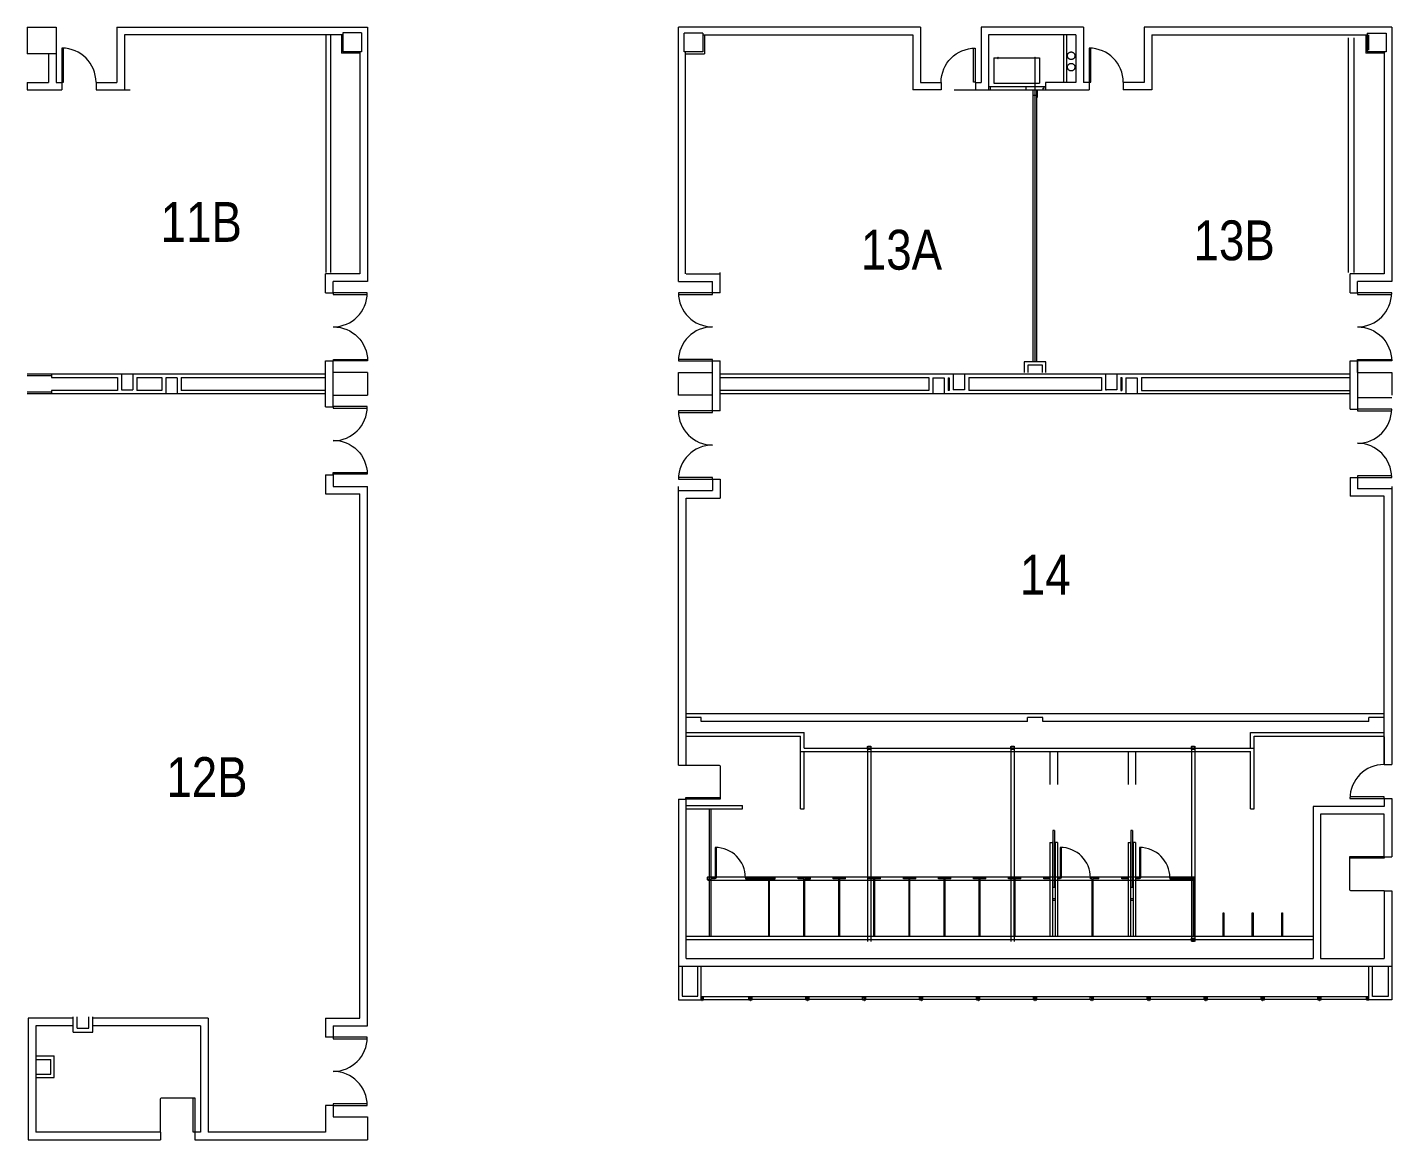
# Model space of a CAD drawing. Header units: inches. Extents: x -3410 to 5259, y -1080 to 3208.
# Drawn here: x 2180 to 3618, y 1344 to 2517 of the extents above; entities that cross this region are included whole.
import ezdxf

# ---------------------------------------------------------------- set-up
doc = ezdxf.new("R2010")
doc.units = ezdxf.units.IN
doc.header["$LTSCALE"] = 48
doc.header["$MEASUREMENT"] = 0
for name, color, linetype, lineweight in [('Venue-Airwalls', 7, 'Continuous', 5), ('Venue-Text-Room ID', 5, 'Continuous', 5), ('Venue-Walls and Doors', 7, 'Continuous', 5)]:
    doc.layers.add(name, color=color, linetype=linetype, lineweight=lineweight)
doc.styles.add('Arial Narrow', font='ARIALN.TTF')

# ---------------------------------------------------------------- blocks, each defined once
blk = doc.blocks.new('Group-23-1-1')
at = {"layer": 'Venue-Walls and Doors', "color": 7, "linetype": 'Continuous', "flags": 128}
blk.add_lwpolyline([(931.239, 156.752), (931.238, 191.752, -0.41421356), (932.238, 192.752), (967.238, 192.752), (967.239, 156.752), (965.489, 156.752), (965.489, 192.752)], format="xyb", dxfattribs=at)
blk = doc.blocks.new('Group-38-1-1')
at = {"layer": 'Venue-Walls and Doors', "color": 7, "linetype": 'Continuous', "flags": 128}
blk.add_lwpolyline([(1547.855, 424.997, 0.41421356), (1515.855, 456.997), (1515.855, 424.997), (1517.41, 424.997), (1517.41, 456.997)], format="xyb", dxfattribs=at)
blk = doc.blocks.new('Group-47-1')
at = {"layer": 'Venue-Walls and Doors', "color": 7, "linetype": 'Continuous', "flags": 128}
blk.add_lwpolyline([(1485.237, 543.748), (1520.2371, 543.749, -0.414184273), (1521.2371, 542.7491), (1521.239, 507.749), (1485.239, 507.748), (1485.238, 509.498), (1521.238, 509.499)], format="xyb", dxfattribs=at)
blk = doc.blocks.new('Group-48-1')
at = {"layer": 'Venue-Walls and Doors', "color": 7, "linetype": 'Continuous', "flags": 128}
blk.add_lwpolyline([(2221.239, 544.399, 0.41421356), (2185.239, 508.399), (2221.239, 508.399), (2221.239, 510.148), (2185.239, 510.148)], format="xyb", dxfattribs=at)
blk = doc.blocks.new('Group-49-1')
at = {"layer": 'Venue-Walls and Doors', "color": 7, "linetype": 'Continuous', "flags": 128}
blk.add_lwpolyline([(2221.239, 411.247), (2186.239, 411.247, -0.41421356), (2185.239, 412.247), (2185.239, 447.247), (2221.239, 447.247), (2221.239, 445.497), (2185.239, 445.497)], format="xyb", dxfattribs=at)
blk = doc.blocks.new('Group-80-1')
at = {"layer": 'Venue-Walls and Doors', "color": 7, "linetype": 'Continuous', "flags": 128}
blk.add_lwpolyline([(1113.239, 1005.864, 0.41421356), (1149.239, 1041.864), (1113.239, 1041.864), (1113.239, 1040.115), (1149.239, 1040.115)], format="xyb", dxfattribs=at)
blk = doc.blocks.new('Group-151-1')
at = {"layer": 'Venue-Walls and Doors', "color": 7, "linetype": 'Continuous', "flags": 128}
blk.add_lwpolyline([(1946.238, 1263.749, 0.41421356), (1910.238, 1299.749), (1910.238, 1263.749), (1911.988, 1263.749), (1911.988, 1299.749)], format="xyb", dxfattribs=at)
blk = doc.blocks.new('Group-153-1')
at = {"layer": 'Venue-Walls and Doors', "color": 7, "linetype": 'Continuous', "flags": 128}
blk.add_lwpolyline([(1477.237, 1040.115), (1513.237, 1040.115), (1513.237, 1041.864), (1477.237, 1041.864), (1477.237, 1041.863, 0.41420543), (1513.237, 1005.864), (1513.238, 1005.864, 0.41421356), (1477.238, 969.864), (1513.238, 969.864), (1513.238, 971.614), (1477.238, 971.614)], format="xyb", dxfattribs=at)
blk = doc.blocks.new('Group-180-1')
at = {"layer": 'Venue-Walls and Doors', "color": 7, "linetype": 'Continuous', "flags": 128}
blk.add_lwpolyline([(863.238, 1263.748), (863.238, 1263.749, 0.41420543), (827.239, 1299.749), (827.238, 1299.749), (827.238, 1263.749), (828.988, 1263.749), (828.988, 1299.749)], format="xyb", dxfattribs=at)
blk = doc.blocks.new('Group-193-1')
at = {"layer": 'Venue-Walls and Doors', "color": 7, "linetype": 'Continuous', "flags": 128}
blk.add_lwpolyline([(1149.239, 186.501), (1113.239, 186.501), (1113.239, 184.752), (1149.239, 184.752, 0.41421356), (1113.239, 220.752, 0.41421356), (1149.239, 256.752), (1113.239, 256.752), (1113.239, 255.002), (1149.239, 255.002)], format="xyb", dxfattribs=at)
blk = doc.blocks.new('Group-196-1')
at = {"layer": 'Venue-Walls and Doors', "color": 7, "linetype": 'Continuous', "flags": 128}
blk.add_lwpolyline([(1477.237, 915.498), (1513.237, 915.498), (1513.237, 917.248), (1477.237, 917.248), (1477.237, 917.247, 0.41420543), (1513.237, 881.248), (1513.238, 881.248, 0.41421356), (1477.238, 845.248), (1513.238, 845.248), (1513.238, 846.998), (1477.238, 846.997)], format="xyb", dxfattribs=at)
blk = doc.blocks.new('Group-197-1')
at = {"layer": 'Venue-Walls and Doors', "color": 7, "linetype": 'Continuous', "flags": 128}
blk.add_lwpolyline([(1113.239, 885.748, 0.41421356), (1149.239, 921.748), (1113.239, 921.748), (1113.239, 919.998), (1149.239, 919.998)], format="xyb", dxfattribs=at)
blk = doc.blocks.new('Group-198-1')
at = {"layer": 'Venue-Walls and Doors', "color": 7, "linetype": 'Continuous', "flags": 128}
blk.add_lwpolyline([(1995.355, 424.997, 0.41421356), (1963.355, 456.997), (1963.355, 424.997), (1964.91, 424.997), (1964.91, 456.997)], format="xyb", dxfattribs=at)
blk = doc.blocks.new('Group-199-1')
at = {"layer": 'Venue-Walls and Doors', "color": 7, "linetype": 'Continuous', "flags": 128}
blk.add_lwpolyline([(1911.613, 425.007, 0.41421356), (1879.613, 457.007), (1879.613, 425.007), (1881.169, 425.007), (1881.169, 457.007)], format="xyb", dxfattribs=at)
blk = doc.blocks.new('Group-216-1')
at = {"layer": 'Venue-Walls and Doors', "color": 7, "linetype": 'Continuous', "flags": 128}
blk.add_lwpolyline([(2229.239, 848.879), (2193.239, 848.879), (2193.239, 847.13), (2229.239, 847.13, 0.41421356), (2193.239, 883.13, 0.41421356), (2229.239, 919.13), (2193.239, 919.13), (2193.239, 917.38), (2229.239, 917.38)], format="xyb", dxfattribs=at)
blk = doc.blocks.new('Group-242-1')
at = {"layer": 'Venue-Walls and Doors', "color": 7, "linetype": 'Continuous', "flags": 128}
blk.add_lwpolyline([(1113.614, 1005.864, -0.41421356), (1149.614, 969.864), (1113.614, 969.864), (1113.614, 971.613), (1149.614, 971.613)], format="xyb", dxfattribs=at)
blk = doc.blocks.new('Group-245-1')
at = {"layer": 'Venue-Walls and Doors', "color": 7, "linetype": 'Continuous', "flags": 128}
blk.add_lwpolyline([(1113.114, 886.373, -0.41421356), (1149.114, 850.373), (1113.114, 850.373), (1113.114, 852.123), (1149.114, 852.123)], format="xyb", dxfattribs=at)
blk = doc.blocks.new('Group-248-1')
at = {"layer": 'Venue-Walls and Doors', "color": 7, "linetype": 'Continuous', "flags": 128}
blk.add_lwpolyline([(1754.238, 1263.749, -0.41421356), (1790.238, 1299.749), (1790.238, 1263.749), (1788.489, 1263.749), (1788.489, 1299.749)], format="xyb", dxfattribs=at)
blk = doc.blocks.new('Group-249-1')
at = {"layer": 'Venue-Walls and Doors', "color": 7, "linetype": 'Continuous', "flags": 128}
blk.add_lwpolyline([(2193.239, 1005.864, -0.41421356), (2229.239, 969.864), (2193.239, 969.864), (2193.239, 971.613), (2229.239, 971.613)], format="xyb", dxfattribs=at)
blk = doc.blocks.new('Group-250-1')
at = {"layer": 'Venue-Walls and Doors', "color": 7, "linetype": 'Continuous', "flags": 128}
blk.add_lwpolyline([(2193.239, 1005.864, 0.41421356), (2229.239, 1041.864), (2193.239, 1041.864), (2193.239, 1040.115), (2229.239, 1040.115)], format="xyb", dxfattribs=at)

msp = doc.modelspace()

# ---------------------------------------------------------------- linework, layer by layer
at = {"layer": 'Venue-Airwalls', "linetype": 'Continuous'}
for p, q in [((3242.2, 2164.1), (3242.2, 2484.4)), ((3239.7, 2450.7), (3239.7, 2442.7)), ((3240.2, 2164.1), (3240.2, 2450.7)), ((3244.2, 2164.1), (3244.2, 2450.7)), ((3244.7, 2442.7), (3244.7, 2450.7)), ((3244.2, 2444.9), (3240.2, 2444.9))]:
    msp.add_line(p, q, dxfattribs=at)
at = {"layer": 'Venue-Walls and Doors', "linetype": 'Continuous'}
for p, q in [((2179.7, 2516.7), (2179.7, 2488.7)), ((2179.7, 2516.7), (2210.2, 2516.7)), ((2210.2, 2516.7), (2210.2, 2458.7)), ((2274.2, 2516.7), (2274.2, 2458.7)), ((2274.2, 2516.7), (2538.2, 2516.7)), ((2512.4, 2508.8), (2282.2, 2508.7)), ((2282.2, 2508.7), (2282.2, 2450.7)), ((2494.7, 2258.2), (2494.7, 2508.8)), ((2499.7, 2258.2), (2499.7, 2508.8)), ((2510.8, 2508.8), (2510.8, 2489.4)), ((2532.2, 2510.8), (2512.4, 2510.8)), ((2512.4, 2510.8), (2512.4, 2491)), ((2532.2, 2510.8), (2532.2, 2491)), ((2538.2, 2516.7), (2538.2, 2248.7)), ((3121.2, 2516.7), (2866.2, 2516.7)), ((2866.2, 2248.7), (2866.2, 2516.7)), ((2891.9, 2510.7), (2872.2, 2510.7)), ((2872.2, 2491), (2872.2, 2510.7)), ((2891.9, 2510.7), (2891.9, 2491)), ((2891.9, 2508.7), (3113.2, 2508.7)), ((2893.5, 2508.7), (2893.5, 2488.9)), ((3113.2, 2508.7), (3113.2, 2450.7)), ((3121.2, 2516.7), (3121.2, 2458.7)), ((3185.2, 2516.7), (3185.2, 2458.7)), ((3293.2, 2516.7), (3185.2, 2516.7)), ((3285.2, 2508.7), (3193.2, 2508.7)), ((3193.2, 2508.7), (3193.2, 2450.7)), ((3272.2, 2508.7), (3272.2, 2458.7)), ((3275.2, 2508.7), (3275.2, 2458.7)), ((3285.2, 2508.7), (3285.2, 2458.7)), ((3293.2, 2516.7), (3293.2, 2458.7)), ((3357.2, 2516.7), (3357.2, 2458.7)), ((3618.2, 2516.7), (3357.2, 2516.7)), ((3365.2, 2508.7), (3365.2, 2450.7)), ((3365.2, 2508.7), (3592.4, 2508.7)), ((3572.7, 2258.2), (3572.7, 2505.7)), ((3578.7, 2258.2), (3578.7, 2505.7)), ((3590.8, 2508.7), (3590.8, 2489.4)), ((3592.4, 2510.7), (3592.4, 2491)), ((3592.4, 2510.7), (3612.2, 2510.7)), ((3594.2, 2492.7), (3594.2, 2508.7)), ((3612.2, 2510.7), (3612.2, 2491)), ((3618.2, 2516.7), (3618.2, 2248.7)), ((2210.2, 2488.7), (2179.7, 2488.7)), ((2202.2, 2488.7), (2202.2, 2458.7)), ((2530.2, 2489.4), (2510.8, 2489.4)), ((2532.2, 2491), (2512.4, 2491)), ((2530.2, 2491), (2530.2, 2256.7)), ((2891.9, 2491), (2872.2, 2491)), ((2873.7, 2256.7), (2873.7, 2491)), ((2874.2, 2488.9), (2893.5, 2488.9)), ((3610.2, 2489.4), (3590.8, 2489.4)), ((3612.2, 2491), (3592.4, 2491)), ((3610.2, 2491), (3610.2, 2256.7)), ((3198.7, 2484.4), (3246.7, 2484.4)), ((3198.7, 2484.4), (3198.7, 2457.9)), ((3246.7, 2484.4), (3246.7, 2457.9)), ((2179.7, 2458.7), (2202.2, 2458.7)), ((2179.7, 2458.7), (2179.7, 2450.7)), ((2179.7, 2450.7), (2216.2, 2450.7)), ((2210.2, 2458.7), (2216.2, 2458.7)), ((2216.2, 2458.7), (2216.2, 2450.7)), ((2252.2, 2458.7), (2252.2, 2450.7)), ((2252.2, 2458.7), (2274.2, 2458.7)), ((2252.2, 2450.7), (2288.2, 2450.7)), ((3143.2, 2450.7), (3113.2, 2450.7)), ((3121.2, 2458.7), (3143.2, 2458.7)), ((3143.2, 2458.7), (3143.2, 2450.7)), ((3156.7, 2450.7), (3299.2, 2450.7)), ((3179.2, 2458.7), (3185.2, 2458.7)), ((3179.2, 2458.7), (3179.2, 2450.7)), ((3193.2, 2454.2), (3253.2, 2454.2)), ((3194.7, 2454.2), (3194.7, 2450.7)), ((3198.7, 2457.9), (3246.7, 2457.9)), ((3232.7, 2450.7), (3232.7, 2454.2)), ((3250.4, 2452.5), (3250.4, 2450.7)), ((3250.4, 2452.5), (3251.7, 2452.5)), ((3251.7, 2452.5), (3251.7, 2454.2)), ((3285.2, 2458.7), (3253.2, 2458.7)), ((3253.2, 2458.7), (3253.2, 2450.7)), ((3299.2, 2458.7), (3293.2, 2458.7)), ((3299.2, 2458.7), (3299.2, 2450.7)), ((3357.2, 2458.7), (3335.2, 2458.7)), ((3335.2, 2458.7), (3335.2, 2450.7)), ((3365.2, 2450.7), (3335.2, 2450.7)), ((2530.2, 2256.7), (2494.2, 2256.7)), ((2494.2, 2236.9), (2494.2, 2256.7)), ((2538.2, 2248.7), (2502.2, 2248.7)), ((2502.2, 2236.9), (2502.2, 2248.7)), ((2866.2, 2248.7), (2902.2, 2248.7)), ((2874.2, 2256.7), (2910.2, 2256.7)), ((2902.2, 2236.9), (2902.2, 2248.7)), ((2910.2, 2236.9), (2910.2, 2258.2)), ((3610.2, 2256.7), (3574.2, 2256.7)), ((3574.2, 2236.9), (3574.2, 2256.7)), ((3618.2, 2248.7), (3582.2, 2248.7)), ((3582.2, 2236.9), (3582.2, 2248.7)), ((2494.2, 2236.9), (2502.2, 2236.9)), ((2910.2, 2236.9), (2902.2, 2236.9)), ((3574.2, 2236.9), (3582.2, 2236.9)), ((2494.2, 2116.7), (2494.2, 2164.9)), ((2494.2, 2164.9), (2502.2, 2164.9)), ((2502.2, 2116.7), (2502.2, 2164.9)), ((2902.2, 2164.9), (2910.2, 2164.9)), ((2902.2, 2112.2), (2902.2, 2164.9)), ((2910.2, 2112.2), (2910.2, 2164.9)), ((3253.5, 2164.1), (3230.8, 2164.1)), ((3230.8, 2164.1), (3230.8, 2152.7)), ((3234.4, 2160.5), (3234.4, 2152.7)), ((3249.9, 2160.5), (3234.4, 2160.5)), ((3249.9, 2152.7), (3249.9, 2160.5)), ((3253.5, 2152.7), (3253.5, 2164.1)), ((3574.2, 2164.9), (3582.2, 2164.9)), ((3574.2, 2114.1), (3574.2, 2164.9)), ((3582.2, 2152.7), (3582.2, 2164.9)), ((3582.2, 2164.9), (3582.2, 2114.1)), ((2179.7, 2151.2), (2494.2, 2151.2)), ((2179.7, 2149.6), (2205.2, 2149.6)), ((2205.2, 2151.2), (2205.2, 2147.6)), ((2205.2, 2147.6), (2274.8, 2147.6)), ((2274.8, 2147.6), (2274.8, 2133.9)), ((2279, 2151.2), (2279, 2134.5)), ((2291, 2151.2), (2291, 2134.5)), ((2295.3, 2147.6), (2295.3, 2133.9)), ((2295.3, 2147.6), (2321.4, 2147.6)), ((2321.4, 2147.6), (2321.4, 2133.9)), ((2325.7, 2147), (2325.7, 2130.2)), ((2337.7, 2147), (2325.7, 2147)), ((2337.7, 2147), (2337.7, 2130.2)), ((2341.9, 2147.6), (2494.2, 2147.6)), ((2341.9, 2147.6), (2341.9, 2133.9)), ((2538.2, 2152.7), (2502.2, 2152.7)), ((2538.2, 2152.7), (2538.2, 2128.7)), ((2866.2, 2152.7), (2902.2, 2152.7)), ((2866.2, 2128.7), (2866.2, 2152.7)), ((2910.2, 2151.2), (3574.2, 2151.2)), ((2910.2, 2147.6), (3130.2, 2147.6)), ((3130.2, 2147.6), (3130.2, 2133.9)), ((3134.4, 2147), (3134.4, 2130.2)), ((3134.4, 2147), (3146.4, 2147)), ((3146.4, 2147), (3146.4, 2130.2)), ((3150.7, 2147), (3151.7, 2147)), ((3150.7, 2147), (3150.7, 2133.9)), ((3151.7, 2147), (3151.7, 2133.9)), ((3155.9, 2151.2), (3155.9, 2134.5)), ((3167.9, 2151.2), (3167.9, 2134.5)), ((3172.2, 2147.6), (3172.2, 2133.9)), ((3172.2, 2147.6), (3312.2, 2147.6)), ((3312.2, 2147.6), (3312.2, 2133.9)), ((3316.4, 2151.2), (3316.4, 2134.5)), ((3328.4, 2151.2), (3328.4, 2134.5)), ((3332.7, 2147.6), (3332.7, 2133.9)), ((3332.7, 2147.6), (3333.7, 2147.6)), ((3333.7, 2147.6), (3333.7, 2133.9)), ((3337.9, 2147), (3337.9, 2130.2)), ((3337.9, 2147), (3349.9, 2147)), ((3349.9, 2147), (3349.9, 2130.2)), ((3354.2, 2147.6), (3354.2, 2133.9)), ((3354.2, 2147.6), (3574.2, 2147.6)), ((3582.2, 2152.7), (3618.2, 2152.7)), ((3618.2, 2152.7), (3618.2, 2128.7)), ((2205.2, 2131.9), (2179.7, 2131.9)), ((2494.2, 2130.2), (2179.7, 2130.2)), ((2205.2, 2133.9), (2205.2, 2130.2)), ((2274.8, 2133.9), (2205.2, 2133.9)), ((2279, 2134.5), (2291, 2134.5)), ((2321.4, 2133.9), (2295.3, 2133.9)), ((2494.2, 2133.9), (2341.9, 2133.9)), ((3130.2, 2133.9), (2910.2, 2133.9)), ((3574.2, 2130.2), (2910.2, 2130.2)), ((3151.7, 2133.9), (3150.7, 2133.9)), ((3167.9, 2134.5), (3155.9, 2134.5)), ((3312.2, 2133.9), (3172.2, 2133.9)), ((3316.4, 2134.5), (3317.5, 2134.5)), ((3328.4, 2134.5), (3316.4, 2134.5)), ((3332.7, 2133.9), (3333.7, 2133.9)), ((3354.2, 2133.9), (3574.2, 2133.9)), ((2494.2, 2116.7), (2502.2, 2116.7)), ((2502.2, 2128.7), (2538.2, 2128.7)), ((2902.2, 2128.7), (2866.2, 2128.7)), ((3618.2, 2126.2), (3582.2, 2126.2)), ((2910.2, 2112.2), (2902.2, 2112.2)), ((3574.2, 2114.1), (3582.2, 2114.1)), ((2494.2, 2044.7), (2494.2, 2024.7)), ((2494.2, 2044.7), (2502.2, 2044.7)), ((2502.2, 2044.7), (2502.2, 2032.7)), ((2502.2, 2032.7), (2538.2, 2032.7)), ((2538.2, 1463.8), (2538.2, 2032.7)), ((2866.2, 1738.7), (2866.2, 2032.7)), ((2902.2, 2040.2), (2902.2, 2028.2)), ((2902.2, 2040.2), (2910.2, 2040.2)), ((2910.2, 2040.2), (2910.2, 2020.2)), ((3574.2, 2042.1), (3582.2, 2042.1)), ((3574.2, 2042.1), (3574.2, 2022.2)), ((3582.2, 2042.1), (3582.2, 2030.2)), ((3618.2, 2030.2), (3582.2, 2030.2)), ((3618.2, 2032.7), (3618.2, 1739.4)), ((2494.2, 2024.7), (2530.2, 2024.7)), ((2530.2, 1471.8), (2530.2, 2024.7)), ((2866.2, 2028.2), (2902.2, 2028.2)), ((2874.2, 1738.7), (2874.2, 2020.2)), ((2874.2, 2020.2), (2910.2, 2020.2)), ((3610.2, 2022.2), (3574.2, 2022.2)), ((3610.2, 1739.4), (3610.2, 2022.2)), ((3610.2, 1792.8), (2874.2, 1792.8)), ((2890.2, 1788.8), (2874.2, 1788.8)), ((2890.2, 1784.8), (2890.2, 1788.8)), ((3234.2, 1784.8), (2890.2, 1784.8)), ((3234.2, 1784.8), (3234.2, 1788.8)), ((3250.2, 1788.8), (3234.2, 1788.8)), ((3250.2, 1784.8), (3250.2, 1788.8)), ((3594.2, 1784.8), (3250.2, 1784.8)), ((3610.2, 1788.8), (3594.2, 1788.8)), ((3594.2, 1784.8), (3594.2, 1788.8)), ((2874.2, 1773), (2998.7, 1773)), ((2874.2, 1769.4), (2995, 1769.4)), ((2995, 1692.5), (2995, 1769.4)), ((2998.7, 1756.7), (2998.7, 1773)), ((3469.4, 1773), (3610.2, 1773)), ((3469.4, 1756.7), (3469.4, 1773)), ((3473, 1692.5), (3473, 1769.4)), ((3473, 1769.4), (3610.2, 1769.4)), ((2998.7, 1756.7), (3473, 1756.7)), ((3065.6, 1758.7), (3065.6, 1552.7)), ((3069.1, 1758.7), (3069.1, 1552.7)), ((3216.7, 1758.7), (3216.7, 1552.7)), ((3220.2, 1758.7), (3220.2, 1552.7)), ((3407, 1758.7), (3407, 1552.7)), ((3410.5, 1758.7), (3410.5, 1552.7)), ((3610.2, 1768.7), (3610.2, 1739.4)), ((2995, 1753.1), (3469.4, 1753.1)), ((2998.7, 1692.5), (2998.7, 1753.1)), ((3257.9, 1753.1), (3257.9, 1718.4)), ((3265.9, 1753.1), (3265.9, 1718.4)), ((3340.2, 1753.1), (3340.2, 1718.4)), ((3348.2, 1753.1), (3348.2, 1718.4)), ((3469.4, 1692.5), (3469.4, 1753.1)), ((2866.2, 1738.7), (2874.2, 1738.7)), ((3610.2, 1739.4), (3618.2, 1739.4)), ((2866.2, 1702.7), (2874.2, 1702.7)), ((2866.2, 1702.7), (2866.2, 1491.4)), ((2874.2, 1534.7), (2874.2, 1702.7)), ((3610.2, 1703.4), (3618.2, 1703.4)), ((3610.2, 1703.4), (3610.2, 1695.2)), ((3618.2, 1703.4), (3618.2, 1642.2)), ((2874.2, 1696.1), (2933.8, 1696.1)), ((2874.2, 1692.5), (2933.8, 1692.5)), ((2899, 1558.4), (2899, 1691.9)), ((2900.7, 1558.4), (2900.7, 1691.9)), ((2933.8, 1692.5), (2933.8, 1696.1)), ((2995, 1692.5), (2998.7, 1692.5)), ((3469.4, 1692.5), (3473, 1692.5)), ((3535.2, 1695.2), (3535.2, 1534.7)), ((3610.2, 1695.2), (3535.2, 1695.2)), ((3543.2, 1687.2), (3543.2, 1534.7)), ((3610.2, 1687.2), (3543.2, 1687.2)), ((3610.2, 1642.2), (3610.2, 1687.2)), ((3261, 1669.7), (3261, 1609.7)), ((3262.8, 1669.7), (3261, 1669.7)), ((3262.8, 1669.7), (3262.8, 1609.7)), ((3343.3, 1669.7), (3343.3, 1609.7)), ((3345, 1669.7), (3343.3, 1669.7)), ((3345, 1669.7), (3345, 1609.7)), ((3257.9, 1657.1), (3260.4, 1657.1)), ((3257.9, 1657.1), (3257.9, 1558.4)), ((3260.4, 1657.7), (3260.4, 1558.4)), ((3263.4, 1657.7), (3263.4, 1558.4)), ((3265.9, 1657.1), (3263.4, 1657.1)), ((3265.9, 1657.1), (3265.9, 1558.4)), ((3340.2, 1657.1), (3342.7, 1657.1)), ((3340.2, 1657.1), (3340.2, 1558.4)), ((3342.7, 1657.7), (3342.7, 1558.4)), ((3345.7, 1657.7), (3345.7, 1558.4)), ((3348.2, 1657.1), (3345.7, 1657.1)), ((3348.2, 1657.1), (3348.2, 1558.4)), ((3610.2, 1642.2), (3618.2, 1642.2)), ((2897, 1621), (3410.5, 1621)), ((2897, 1617.5), (3410.5, 1617.5)), ((2904.8, 1620), (2901.3, 1620)), ((2904.8, 1619), (2901.3, 1619)), ((2904.8, 1620), (2904.8, 1619)), ((2936.8, 1620), (2936.8, 1619)), ((2968.3, 1620), (2936.8, 1620)), ((2936.8, 1619), (2968.3, 1619)), ((2961.3, 1559), (2961.3, 1619)), ((2962.3, 1559), (2962.3, 1619)), ((2968.3, 1619), (2968.3, 1620)), ((3005.3, 1620), (2992.3, 1620)), ((2992.3, 1619), (2992.3, 1620)), ((2998.3, 1619), (2992.3, 1619)), ((2998.3, 1559), (2998.3, 1619)), ((2999.3, 1559), (2999.3, 1619)), ((2999.3, 1619), (3005.3, 1619)), ((3005.3, 1619), (3005.3, 1620)), ((3042.3, 1620), (3029.3, 1620)), ((3029.3, 1619), (3029.3, 1620)), ((3042.3, 1619), (3029.3, 1619)), ((3035.3, 1559), (3035.3, 1619)), ((3036.3, 1559), (3036.3, 1619)), ((3042.3, 1619), (3042.3, 1620)), ((3079.3, 1620), (3066.3, 1620)), ((3066.3, 1619), (3066.3, 1620)), ((3079.3, 1619), (3066.3, 1619)), ((3072.3, 1559), (3072.3, 1619)), ((3073.3, 1559), (3073.3, 1619)), ((3079.3, 1619), (3079.3, 1620)), ((3116.3, 1620), (3103.3, 1620)), ((3103.3, 1619), (3103.3, 1620)), ((3116.3, 1619), (3103.3, 1619)), ((3109.3, 1559), (3109.3, 1619)), ((3110.3, 1559), (3110.3, 1619)), ((3116.3, 1619), (3116.3, 1620)), ((3153.3, 1620), (3140.3, 1620)), ((3140.3, 1619), (3140.3, 1620)), ((3153.3, 1619), (3140.3, 1619)), ((3146.3, 1559), (3146.3, 1619)), ((3147.3, 1559), (3147.3, 1619)), ((3153.3, 1619), (3153.3, 1620)), ((3177.3, 1619), (3177.3, 1620)), ((3190.3, 1620), (3177.3, 1620)), ((3190.3, 1619), (3177.3, 1619)), ((3183.3, 1559), (3183.3, 1619)), ((3184.3, 1559), (3184.3, 1619)), ((3190.3, 1619), (3190.3, 1620)), ((3214.3, 1619), (3214.3, 1620)), ((3227.3, 1620), (3214.3, 1620)), ((3227.3, 1619), (3214.3, 1619)), ((3220.3, 1559), (3220.3, 1619)), ((3221.3, 1559), (3221.3, 1619)), ((3227.3, 1619), (3227.3, 1620)), ((3257.3, 1620), (3251.3, 1620)), ((3251.3, 1619), (3251.3, 1620)), ((3257.3, 1619), (3251.3, 1619)), ((3268.5, 1620), (3266.5, 1620)), ((3268.5, 1619), (3266.5, 1619)), ((3268.5, 1619), (3268.5, 1620)), ((3309.5, 1620), (3300.5, 1620)), ((3300.5, 1619), (3300.5, 1620)), ((3302.5, 1619), (3300.5, 1619)), ((3302.5, 1559), (3302.5, 1619)), ((3303.5, 1559), (3303.5, 1619)), ((3309.5, 1619), (3303.5, 1619)), ((3309.5, 1619), (3309.5, 1620)), ((3333.5, 1619), (3333.5, 1620)), ((3333.5, 1620), (3339.5, 1620)), ((3339.5, 1619), (3333.5, 1619)), ((3352.3, 1620), (3348.8, 1620)), ((3352.3, 1619), (3348.8, 1619)), ((3352.3, 1620), (3352.3, 1619)), ((3384.3, 1620), (3384.3, 1619)), ((3384.3, 1620), (3409.8, 1620)), ((3384.3, 1619), (3408.8, 1619)), ((3408.8, 1619), (3408.8, 1559)), ((3409.8, 1620), (3409.8, 1559)), ((3263.4, 1597.7), (3260.4, 1597.7)), ((3262.8, 1609.7), (3261, 1609.7)), ((3345.7, 1597.7), (3342.7, 1597.7)), ((3345, 1609.7), (3343.3, 1609.7)), ((3610.2, 1606.2), (3618.2, 1606.2)), ((3610.2, 1606.2), (3610.2, 1534.7)), ((3618.2, 1606.2), (3618.2, 1491.4)), ((3263.4, 1596.1), (3260.4, 1596.1)), ((3345.7, 1596.1), (3342.7, 1596.1)), ((2874.2, 1558.4), (3535.2, 1558.4)), ((2874.2, 1554.7), (3535.2, 1554.7)), ((2866.2, 1526.7), (3618.2, 1526.7)), ((2870.2, 1526.7), (2870.2, 1495)), ((2874.2, 1534.7), (3535.2, 1534.7)), ((2886.5, 1495), (2886.5, 1526.7)), ((2890.2, 1491.4), (2890.2, 1526.7)), ((3543.2, 1534.7), (3610.2, 1534.7)), ((3594.2, 1491.4), (3594.2, 1526.7)), ((3597.8, 1494.7), (3597.8, 1526.7)), ((3614.5, 1526.7), (3614.5, 1494.7)), ((2866.2, 1491.4), (2890.2, 1491.4)), ((2870.2, 1495), (2886.5, 1495)), ((2891.4, 1491.5), (2941.7, 1491.5)), ((3001.6, 1491.5), (2942.6, 1491.5)), ((3061.6, 1491.5), (3002.6, 1491.5)), ((3121.6, 1491.5), (3062.6, 1491.5)), ((3181.6, 1491.5), (3122.6, 1491.5)), ((3241.6, 1491.5), (3182.6, 1491.5)), ((3301.6, 1491.5), (3242.6, 1491.5)), ((3361.6, 1491.5), (3302.6, 1491.5)), ((3421.6, 1491.5), (3362.6, 1491.5)), ((3481.6, 1491.5), (3422.6, 1491.5)), ((3541.6, 1491.5), (3482.6, 1491.5)), ((3593.1, 1491.5), (3542.6, 1491.5)), ((3618.2, 1491.4), (3594.2, 1491.4)), ((3614.5, 1494.7), (3597.8, 1494.7)), ((2180.7, 1471.8), (2180.7, 1343.8)), ((2228.2, 1471.8), (2180.7, 1471.8)), ((2228.2, 1457), (2228.2, 1473.3)), ((2232.4, 1461.3), (2232.4, 1473.3)), ((2244.4, 1461.3), (2244.4, 1473.3)), ((2248.7, 1457), (2248.7, 1473.3)), ((2370.2, 1471.8), (2248.7, 1471.8)), ((2370.2, 1471.8), (2370.2, 1351.8)), ((2494.2, 1471.8), (2530.2, 1471.8)), ((2494.2, 1471.8), (2494.2, 1451.8)), ((2188.7, 1463.8), (2188.7, 1351.8)), ((2228.2, 1463.8), (2188.7, 1463.8)), ((2228.2, 1457), (2248.7, 1457)), ((2232.4, 1461.3), (2244.4, 1461.3)), ((2362.2, 1463.8), (2248.7, 1463.8)), ((2362.2, 1463.8), (2362.2, 1351.8)), ((2502.2, 1463.8), (2538.2, 1463.8)), ((2502.2, 1463.8), (2502.2, 1451.8)), ((2502.2, 1451.8), (2494.2, 1451.8)), ((2188.7, 1432.1), (2208, 1432.1)), ((2188.7, 1428.5), (2204.4, 1428.5)), ((2204.4, 1413), (2204.4, 1428.5)), ((2208, 1409.4), (2208, 1432.1)), ((2188.7, 1413), (2204.4, 1413)), ((2188.7, 1409.4), (2208, 1409.4)), ((2494.2, 1379.8), (2494.2, 1351.8)), ((2502.2, 1379.8), (2494.2, 1379.8)), ((2502.2, 1379.8), (2502.2, 1367.8)), ((2502.2, 1367.8), (2538.2, 1367.8)), ((2538.2, 1367.8), (2538.2, 1343.8)), ((2180.7, 1343.8), (2320.2, 1343.8)), ((2320.2, 1351.8), (2188.7, 1351.8)), ((2320.2, 1351.8), (2320.2, 1343.8)), ((2356.2, 1351.8), (2356.2, 1343.8)), ((2362.2, 1351.8), (2356.2, 1351.8)), ((2356.2, 1343.8), (2538.2, 1343.8)), ((2494.2, 1351.8), (2370.2, 1351.8))]:
    msp.add_line(p, q, dxfattribs=at)
at = {"layer": 'Venue-Walls and Doors', "linetype": 'Continuous', "flags": 128}
for points in [[(3284.2, 2486.7), (3284.2, 2486.3), (3284.2, 2485.9), (3284.1, 2485.6), (3283.9, 2485.2), (3283.8, 2484.8), (3283.6, 2484.5), (3283.3, 2484.2), (3283.1, 2483.9), (3282.8, 2483.6), (3282.5, 2483.4), (3282.1, 2483.2), (3281.8, 2483), (3281.4, 2482.9), (3281, 2482.8), (3280.6, 2482.7), (3280.2, 2482.7), (3279.9, 2482.7), (3279.5, 2482.8), (3279.1, 2482.9), (3278.7, 2483), (3278.4, 2483.2), (3278, 2483.4), (3277.7, 2483.6), (3277.4, 2483.9), (3277.2, 2484.2), (3276.9, 2484.5), (3276.7, 2484.8), (3276.6, 2485.2), (3276.4, 2485.6), (3276.3, 2485.9), (3276.3, 2486.3), (3276.2, 2486.7), (3276.3, 2487.1), (3276.3, 2487.5), (3276.4, 2487.9), (3276.6, 2488.3), (3276.7, 2488.6), (3276.9, 2488.9), (3277.2, 2489.3), (3277.4, 2489.5), (3277.7, 2489.8), (3278, 2490), (3278.4, 2490.2), (3278.7, 2490.4), (3279.1, 2490.5), (3279.5, 2490.6), (3279.9, 2490.7), (3280.2, 2490.7), (3280.6, 2490.7), (3281, 2490.6), (3281.4, 2490.5), (3281.8, 2490.4), (3282.1, 2490.2), (3282.5, 2490), (3282.8, 2489.8), (3283.1, 2489.5), (3283.3, 2489.3), (3283.6, 2488.9), (3283.8, 2488.6), (3283.9, 2488.3), (3284.1, 2487.9), (3284.2, 2487.5), (3284.2, 2487.1)], [(3284.2, 2474.7), (3284.2, 2474.3), (3284.2, 2473.9), (3284.1, 2473.6), (3283.9, 2473.2), (3283.8, 2472.8), (3283.6, 2472.5), (3283.3, 2472.2), (3283.1, 2471.9), (3282.8, 2471.6), (3282.5, 2471.4), (3282.1, 2471.2), (3281.8, 2471), (3281.4, 2470.9), (3281, 2470.8), (3280.6, 2470.7), (3280.2, 2470.7), (3279.9, 2470.7), (3279.5, 2470.8), (3279.1, 2470.9), (3278.7, 2471), (3278.4, 2471.2), (3278, 2471.4), (3277.7, 2471.6), (3277.4, 2471.9), (3277.2, 2472.2), (3276.9, 2472.5), (3276.7, 2472.8), (3276.6, 2473.2), (3276.4, 2473.6), (3276.3, 2473.9), (3276.3, 2474.3), (3276.2, 2474.7), (3276.3, 2475.1), (3276.3, 2475.5), (3276.4, 2475.9), (3276.6, 2476.3), (3276.7, 2476.6), (3276.9, 2476.9), (3277.2, 2477.3), (3277.4, 2477.5), (3277.7, 2477.8), (3278, 2478), (3278.4, 2478.2), (3278.7, 2478.4), (3279.1, 2478.5), (3279.5, 2478.6), (3279.9, 2478.7), (3280.2, 2478.7), (3280.6, 2478.7), (3281, 2478.6), (3281.4, 2478.5), (3281.8, 2478.4), (3282.1, 2478.2), (3282.5, 2478), (3282.8, 2477.8), (3283.1, 2477.5), (3283.3, 2477.3), (3283.6, 2476.9), (3283.8, 2476.6), (3283.9, 2476.3), (3284.1, 2475.9), (3284.2, 2475.5), (3284.2, 2475.1)]]:
    msp.add_lwpolyline(points, close=True, dxfattribs=at)
for points in [[(3203.7, 2484.4, 0.668179), (3202.8, 2484.8, 0.668179), (3203.2, 2483.9)], [(3242.7, 2484.4, 0.668179), (3241.8, 2484.8, 0.668179), (3242.2, 2483.9)], [(3065.6, 1758.1, -0.414214), (3066.1, 1758.6), (3068.6, 1758.6, -0.414214), (3069.1, 1758.1), (3069.1, 1755.6, -0.414214), (3068.6, 1755.1), (3066.1, 1755.1, -0.414214), (3065.6, 1755.6), (3065.6, 1758.1)], [(3065.9, 1758.1, -0.414214), (3066.1, 1758.3), (3068.6, 1758.3, -0.414214), (3068.9, 1758.1), (3068.9, 1755.6, -0.414214), (3068.6, 1755.3), (3066.1, 1755.3, -0.414214), (3065.9, 1755.6), (3065.9, 1758.1)], [(3216.7, 1758.1, -0.414214), (3217.2, 1758.6), (3219.7, 1758.6, -0.414214), (3220.2, 1758.1), (3220.2, 1755.6, -0.414214), (3219.7, 1755.1), (3217.2, 1755.1, -0.414214), (3216.7, 1755.6), (3216.7, 1758.1)], [(3217, 1758.1, -0.414214), (3217.2, 1758.3), (3219.7, 1758.3, -0.414214), (3220, 1758.1), (3220, 1755.6, -0.414214), (3219.7, 1755.3), (3217.2, 1755.3, -0.414214), (3217, 1755.6), (3217, 1758.1)], [(3407, 1758.1, -0.414214), (3407.5, 1758.6), (3410, 1758.6, -0.414214), (3410.5, 1758.1), (3410.5, 1755.6, -0.414214), (3410, 1755.1), (3407.5, 1755.1, -0.414214), (3407, 1755.6), (3407, 1758.1)], [(3407.3, 1758.1, -0.414214), (3407.5, 1758.3), (3410, 1758.3, -0.414214), (3410.3, 1758.1), (3410.3, 1755.6, -0.414214), (3410, 1755.3), (3407.5, 1755.3, -0.414214), (3407.3, 1755.6), (3407.3, 1758.1)], [(2896.9, 1620.5, -0.414214), (2897.4, 1621), (2899.9, 1621, -0.414214), (2900.4, 1620.5), (2900.4, 1618, -0.414214), (2899.9, 1617.5), (2897.4, 1617.5, -0.414214), (2896.9, 1618), (2896.9, 1620.5)], [(2897.2, 1620.5, -0.414214), (2897.4, 1620.8), (2899.9, 1620.8, -0.414214), (2900.2, 1620.5), (2900.2, 1618, -0.414214), (2899.9, 1617.8), (2897.4, 1617.8, -0.414214), (2897.2, 1618), (2897.2, 1620.5)], [(3407, 1555.9, -0.414214), (3407.5, 1556.4), (3410, 1556.4, -0.414214), (3410.5, 1555.9), (3410.5, 1553.4, -0.414214), (3410, 1552.9), (3407.5, 1552.9, -0.414214), (3407, 1553.4), (3407, 1555.9)], [(3407.3, 1555.9, -0.414214), (3407.5, 1556.1), (3410, 1556.1, -0.414214), (3410.3, 1555.9), (3410.3, 1553.4, -0.414214), (3410, 1553.1), (3407.5, 1553.1, -0.414214), (3407.3, 1553.4), (3407.3, 1555.9)]]:
    msp.add_lwpolyline(points, format="xyb", dxfattribs=at)
for points in [[(3440.3, 1559), (3440.3, 1583), (3441.3, 1583), (3441.3, 1559)], [(3471.2, 1559), (3471.2, 1583), (3472.2, 1583), (3472.2, 1559)], [(3502.2, 1559), (3502.2, 1583), (3503.2, 1583), (3503.2, 1559)], [(3593.5, 1494.4), (2890.8, 1494.4), (2890.8, 1490.7), (2891.2, 1490.7), (2891.2, 1494), (2893, 1494), (2893, 1494.4)], [(2892.7, 1491.6), (2892.7, 1493.9), (2891.7, 1493.9), (2891.7, 1491.6), (2892.7, 1491.6)], [(2892.7, 1491.4), (2891.7, 1491.4), (2891.7, 1491.1), (2892.7, 1491.1), (2892.7, 1491.4)], [(2940.2, 1494.4), (2940.2, 1494), (2942, 1494), (2942, 1490.7), (2942.4, 1490.7), (2942.4, 1494), (2944.2, 1494), (2944.2, 1494.4)], [(2940.4, 1491.6), (2940.4, 1493.9), (2941.5, 1493.9), (2941.5, 1491.6), (2940.4, 1491.6)], [(2940.4, 1491.4), (2941.5, 1491.4), (2941.5, 1491.1), (2940.4, 1491.1), (2940.4, 1491.4)], [(2943.9, 1491.6), (2943.9, 1493.9), (2942.9, 1493.9), (2942.9, 1491.6), (2943.9, 1491.6)], [(2943.9, 1491.4), (2942.9, 1491.4), (2942.9, 1491.1), (2943.9, 1491.1), (2943.9, 1491.4)], [(3000.2, 1494.4), (3000.2, 1494), (3002, 1494), (3002, 1490.7), (3002.4, 1490.7), (3002.4, 1494), (3004.2, 1494), (3004.2, 1494.4)], [(3000.4, 1491.6), (3000.4, 1493.9), (3001.5, 1493.9), (3001.5, 1491.6), (3000.4, 1491.6)], [(3000.4, 1491.4), (3001.5, 1491.4), (3001.5, 1491.1), (3000.4, 1491.1), (3000.4, 1491.4)], [(3003.9, 1491.6), (3003.9, 1493.9), (3002.9, 1493.9), (3002.9, 1491.6), (3003.9, 1491.6)], [(3003.9, 1491.4), (3002.9, 1491.4), (3002.9, 1491.1), (3003.9, 1491.1), (3003.9, 1491.4)], [(3060.2, 1494.4), (3060.2, 1494), (3062, 1494), (3062, 1490.7), (3062.4, 1490.7), (3062.4, 1494), (3064.2, 1494), (3064.2, 1494.4)], [(3060.4, 1491.6), (3060.4, 1493.9), (3061.5, 1493.9), (3061.5, 1491.6), (3060.4, 1491.6)], [(3060.4, 1491.4), (3061.5, 1491.4), (3061.5, 1491.1), (3060.4, 1491.1), (3060.4, 1491.4)], [(3063.9, 1491.6), (3063.9, 1493.9), (3062.9, 1493.9), (3062.9, 1491.6), (3063.9, 1491.6)], [(3063.9, 1491.4), (3062.9, 1491.4), (3062.9, 1491.1), (3063.9, 1491.1), (3063.9, 1491.4)], [(3120.2, 1494.4), (3120.2, 1494), (3122, 1494), (3122, 1490.7), (3122.4, 1490.7), (3122.4, 1494), (3124.2, 1494), (3124.2, 1494.4)], [(3120.4, 1491.6), (3120.4, 1493.9), (3121.5, 1493.9), (3121.5, 1491.6), (3120.4, 1491.6)], [(3120.4, 1491.4), (3121.5, 1491.4), (3121.5, 1491.1), (3120.4, 1491.1), (3120.4, 1491.4)], [(3123.9, 1491.6), (3123.9, 1493.9), (3122.9, 1493.9), (3122.9, 1491.6), (3123.9, 1491.6)], [(3123.9, 1491.4), (3122.9, 1491.4), (3122.9, 1491.1), (3123.9, 1491.1), (3123.9, 1491.4)], [(3180.2, 1494.4), (3180.2, 1494), (3182, 1494), (3182, 1490.7), (3182.4, 1490.7), (3182.4, 1494), (3184.2, 1494), (3184.2, 1494.4)], [(3180.4, 1491.6), (3180.4, 1493.9), (3181.5, 1493.9), (3181.5, 1491.6), (3180.4, 1491.6)], [(3180.4, 1491.4), (3181.5, 1491.4), (3181.5, 1491.1), (3180.4, 1491.1), (3180.4, 1491.4)], [(3183.9, 1491.6), (3183.9, 1493.9), (3182.9, 1493.9), (3182.9, 1491.6), (3183.9, 1491.6)], [(3183.9, 1491.4), (3182.9, 1491.4), (3182.9, 1491.1), (3183.9, 1491.1), (3183.9, 1491.4)], [(3240.2, 1494.4), (3240.2, 1494), (3242, 1494), (3242, 1490.7), (3242.4, 1490.7), (3242.4, 1494), (3244.2, 1494), (3244.2, 1494.4)], [(3240.4, 1491.6), (3240.4, 1493.9), (3241.5, 1493.9), (3241.5, 1491.6), (3240.4, 1491.6)], [(3240.4, 1491.4), (3241.5, 1491.4), (3241.5, 1491.1), (3240.4, 1491.1), (3240.4, 1491.4)], [(3243.9, 1491.6), (3243.9, 1493.9), (3242.9, 1493.9), (3242.9, 1491.6), (3243.9, 1491.6)], [(3243.9, 1491.4), (3242.9, 1491.4), (3242.9, 1491.1), (3243.9, 1491.1), (3243.9, 1491.4)], [(3300.2, 1494.4), (3300.2, 1494), (3302, 1494), (3302, 1490.7), (3302.4, 1490.7), (3302.4, 1494), (3304.2, 1494), (3304.2, 1494.4)], [(3300.4, 1491.6), (3300.4, 1493.9), (3301.5, 1493.9), (3301.5, 1491.6), (3300.4, 1491.6)], [(3300.4, 1491.4), (3301.5, 1491.4), (3301.5, 1491.1), (3300.4, 1491.1), (3300.4, 1491.4)], [(3303.9, 1491.6), (3303.9, 1493.9), (3302.9, 1493.9), (3302.9, 1491.6), (3303.9, 1491.6)], [(3303.9, 1491.4), (3302.9, 1491.4), (3302.9, 1491.1), (3303.9, 1491.1), (3303.9, 1491.4)], [(3360.2, 1494.4), (3360.2, 1494), (3362, 1494), (3362, 1490.7), (3362.4, 1490.7), (3362.4, 1494), (3364.2, 1494), (3364.2, 1494.4)], [(3360.4, 1491.6), (3360.4, 1493.9), (3361.5, 1493.9), (3361.5, 1491.6), (3360.4, 1491.6)], [(3360.4, 1491.4), (3361.5, 1491.4), (3361.5, 1491.1), (3360.4, 1491.1), (3360.4, 1491.4)], [(3363.9, 1491.6), (3363.9, 1493.9), (3362.9, 1493.9), (3362.9, 1491.6), (3363.9, 1491.6)], [(3363.9, 1491.4), (3362.9, 1491.4), (3362.9, 1491.1), (3363.9, 1491.1), (3363.9, 1491.4)], [(3420.2, 1494.4), (3420.2, 1494), (3422, 1494), (3422, 1490.7), (3422.4, 1490.7), (3422.4, 1494), (3424.2, 1494), (3424.2, 1494.4)], [(3420.4, 1491.6), (3420.4, 1493.9), (3421.5, 1493.9), (3421.5, 1491.6), (3420.4, 1491.6)], [(3420.4, 1491.4), (3421.5, 1491.4), (3421.5, 1491.1), (3420.4, 1491.1), (3420.4, 1491.4)], [(3423.9, 1491.6), (3423.9, 1493.9), (3422.9, 1493.9), (3422.9, 1491.6), (3423.9, 1491.6)], [(3423.9, 1491.4), (3422.9, 1491.4), (3422.9, 1491.1), (3423.9, 1491.1), (3423.9, 1491.4)], [(3480.2, 1494.4), (3480.2, 1494), (3482, 1494), (3482, 1490.7), (3482.4, 1490.7), (3482.4, 1494), (3484.2, 1494), (3484.2, 1494.4)], [(3480.4, 1491.6), (3480.4, 1493.9), (3481.5, 1493.9), (3481.5, 1491.6), (3480.4, 1491.6)], [(3480.4, 1491.4), (3481.5, 1491.4), (3481.5, 1491.1), (3480.4, 1491.1), (3480.4, 1491.4)], [(3483.9, 1491.6), (3483.9, 1493.9), (3482.9, 1493.9), (3482.9, 1491.6), (3483.9, 1491.6)], [(3483.9, 1491.4), (3482.9, 1491.4), (3482.9, 1491.1), (3483.9, 1491.1), (3483.9, 1491.4)], [(3540.2, 1494.4), (3540.2, 1494), (3542, 1494), (3542, 1490.7), (3542.4, 1490.7), (3542.4, 1494), (3544.2, 1494), (3544.2, 1494.4)], [(3540.4, 1491.6), (3540.4, 1493.9), (3541.5, 1493.9), (3541.5, 1491.6), (3540.4, 1491.6)], [(3540.4, 1491.4), (3541.5, 1491.4), (3541.5, 1491.1), (3540.4, 1491.1), (3540.4, 1491.4)], [(3543.9, 1491.6), (3543.9, 1493.9), (3542.9, 1493.9), (3542.9, 1491.6), (3543.9, 1491.6)], [(3543.9, 1491.4), (3542.9, 1491.4), (3542.9, 1491.1), (3543.9, 1491.1), (3543.9, 1491.4)], [(3593.5, 1494.4), (3593.5, 1490.7), (3593.2, 1490.7), (3593.2, 1494), (3591.4, 1494), (3591.4, 1494.4)], [(3591.6, 1491.6), (3591.6, 1493.9), (3592.7, 1493.9), (3592.7, 1491.6), (3591.6, 1491.6)], [(3591.6, 1491.4), (3592.7, 1491.4), (3592.7, 1491.1), (3591.6, 1491.1), (3591.6, 1491.4)]]:
    msp.add_lwpolyline(points, dxfattribs=at)

# ---------------------------------------------------------------- block references
at = {"layer": 'Venue-Walls and Doors'}
for name in ['Group-180-1', 'Group-248-1', 'Group-151-1', 'Group-80-1', 'Group-153-1', 'Group-250-1', 'Group-242-1', 'Group-249-1', 'Group-197-1', 'Group-196-1', 'Group-216-1', 'Group-245-1', 'Group-47-1', 'Group-48-1', 'Group-38-1-1', 'Group-199-1', 'Group-198-1', 'Group-49-1', 'Group-193-1', 'Group-23-1-1']:
    msp.add_blockref(name, (1388.9, 1195), dxfattribs=at)

# ---------------------------------------------------------------- texts
at = {"layer": 'Venue-Text-Room ID', "char_height": 42, "attachment_point": 1, "line_spacing_factor": 0.972647, "style": 'Arial Narrow'}
for s, insert in [('11B', (2320.3, 2332.5)), ('13A', (3058.5, 2303.2)), ('13B', (3409.3, 2313.1)), ('14', (3226.2, 1960.5)), ('12B', (2326.3, 1747.1))]:
    msp.add_mtext(s, dxfattribs=dict(at, insert=insert))

doc.saveas('drawing.dxf')
